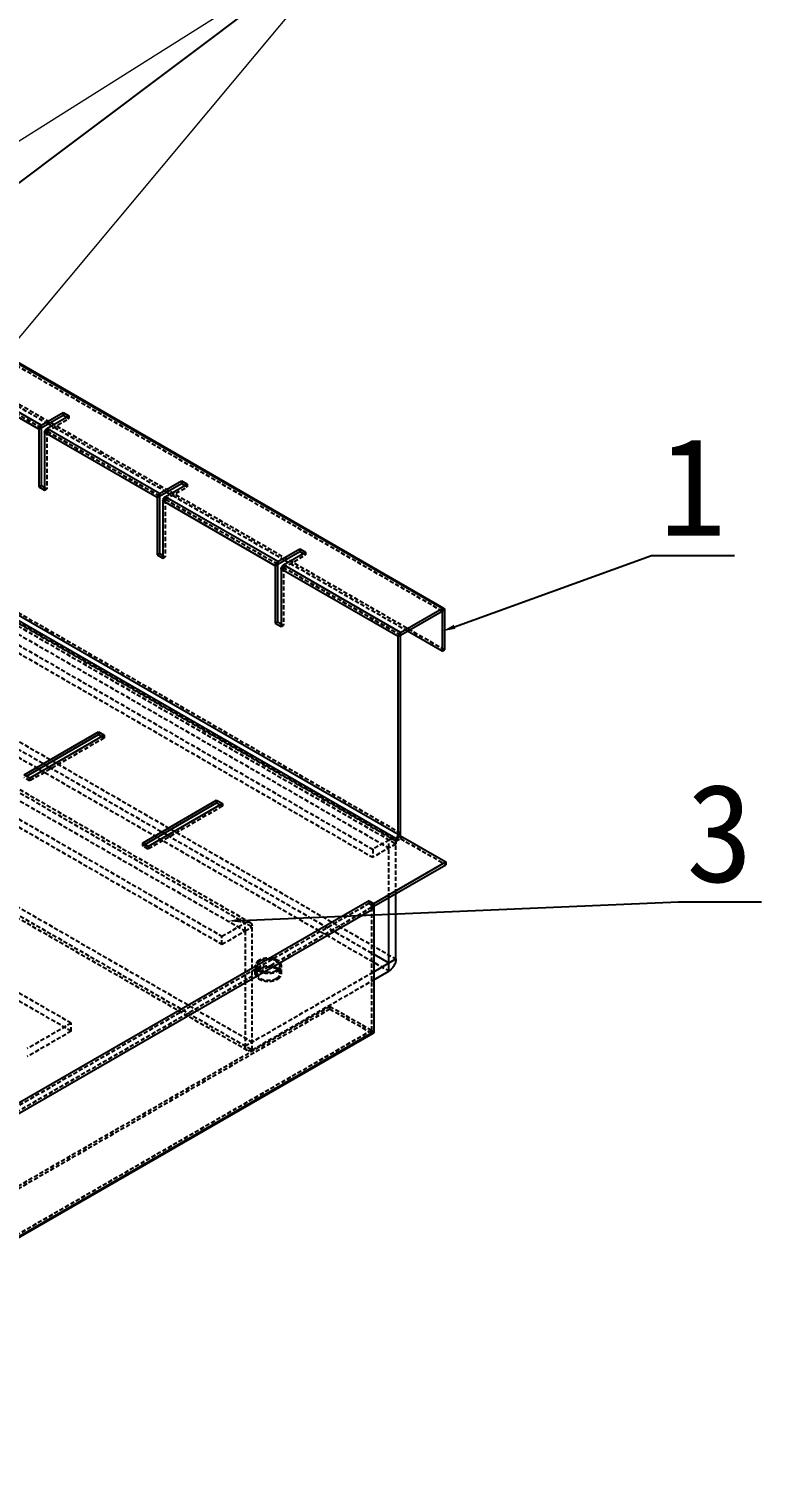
# Model space of a CAD drawing. Header units: millimetres. Extents: x 13106 to 40242, y 18888 to 28426.
# Drawn here: x 26624.8 to 26848.2, y 22992.7 to 23428.8 of the extents above; entities that cross this region are included whole.
import ezdxf
from ezdxf import colors
from ezdxf.entities.mleader import LeaderData, LeaderLine
from ezdxf.math import Vec2, Vec3

# ---------------------------------------------------------------- set-up
doc = ezdxf.new("R2010")
doc.units = ezdxf.units.MM
doc.linetypes.add('HIDDEN', pattern=[1.905, 1.27, -0.635])
doc.layers.add('02___PRT_ALL_AXES', color=7, linetype='Continuous')
doc.layers.add('DEFAULT_2', color=8, linetype='HIDDEN')
doc.layers.add('dim', color=2, linetype='Continuous', lineweight=9)

msp = doc.modelspace()

# ---------------------------------------------------------------- linework, layer by layer
at = {"color": 3, "linetype": 'Continuous'}
for p, q in [((26750.898, 23251.817), (26461.69, 23418.787)), ((26751.406, 23251.867), (26462.198, 23418.837)), ((26737.474, 23182.829), (26435.185, 23357.352)), ((26736.767, 23181.604), (26447.559, 23348.574)), ((26627.872, 23306.514), (26593.577, 23326.314)), ((26628.591, 23307.759), (26594.296, 23327.558)), ((26628.591, 23307.759), (26635.297, 23311.63)), ((26635.297, 23311.63), (26637.065, 23310.61)), ((26630.358, 23306.738), (26637.065, 23310.61)), ((26627.872, 23306.514), (26627.872, 23288.972)), ((26629.64, 23305.494), (26629.64, 23287.952)), ((26663.935, 23285.694), (26629.64, 23305.494)), ((26664.653, 23286.938), (26630.358, 23306.738)), ((26664.653, 23286.938), (26671.359, 23290.81)), ((26666.421, 23285.918), (26673.127, 23289.789)), ((26671.359, 23290.81), (26673.127, 23289.789)), ((26627.872, 23288.972), (26629.64, 23287.952)), ((26663.935, 23285.694), (26663.935, 23268.152)), ((26700.716, 23266.118), (26666.421, 23285.918)), ((26699.997, 23264.874), (26665.703, 23284.673)), ((26665.703, 23284.673), (26665.703, 23267.132)), ((26663.935, 23268.152), (26665.703, 23267.132)), ((26700.716, 23266.118), (26707.422, 23269.99)), ((26702.484, 23265.097), (26709.19, 23268.969)), ((26707.422, 23269.99), (26709.19, 23268.969)), ((26699.997, 23264.874), (26699.997, 23247.332)), ((26737.474, 23243.237), (26701.765, 23263.853)), ((26701.765, 23263.853), (26701.765, 23246.311)), ((26738.193, 23244.481), (26702.484, 23265.097)), ((26738.193, 23244.481), (26750.898, 23251.817)), ((26751.616, 23251.402), (26751.616, 23239.167)), ((26699.997, 23247.332), (26701.765, 23246.311)), ((26737.474, 23182.829), (26737.474, 23243.237)), ((26623.418, 23201.077), (26646.045, 23214.141)), ((26647.813, 23213.12), (26625.186, 23200.056)), ((26646.045, 23214.141), (26647.813, 23213.12)), ((26625.186, 23200.056), (26623.418, 23201.077)), ((26659.48, 23180.257), (26682.108, 23193.32)), ((26683.876, 23192.3), (26661.248, 23179.236)), ((26682.108, 23193.32), (26683.876, 23192.3)), ((26736.767, 23181.604), (26738.181, 23182.421)), ((26738.181, 23182.421), (26751.97, 23174.46)), ((26661.248, 23179.236), (26659.48, 23180.257)), ((26730.05, 23161.804), (26751.97, 23174.46)), ((26736.767, 23144.861), (26736.767, 23164.866)), ((26728.636, 23162.621), (26504.484, 23033.207)), ((26730.05, 23160.171), (26505.898, 23030.758)), ((26728.636, 23162.621), (26730.05, 23161.804)), ((26730.05, 23160.171), (26730.05, 23122.633)), ((26730.05, 23138.534), (26734.646, 23141.187)), ((26729.838, 23122.163), (26505.686, 22992.75)), ((26730.05, 23122.633), (26505.898, 22993.219))]:
    msp.add_line(p, q, dxfattribs=at)
at = {"color": 7, "linetype": 'Continuous'}
for p, q in [((26635.297, 23311.63), (26635.297, 23310.814)), ((26627.872, 23306.514), (26628.579, 23306.923)), ((26628.579, 23306.923), (26628.579, 23289.381)), ((26628.591, 23306.942), (26635.297, 23310.814)), ((26628.591, 23307.759), (26628.591, 23306.942)), ((26631.761, 23307.548), (26630.7, 23308.16)), ((26635.297, 23310.814), (26636.358, 23310.201)), ((26664.653, 23286.122), (26671.359, 23289.994)), ((26671.359, 23290.81), (26671.359, 23289.994)), ((26671.359, 23289.994), (26672.42, 23289.381)), ((26627.872, 23288.972), (26628.579, 23289.381)), ((26628.579, 23289.381), (26629.64, 23288.768)), ((26663.935, 23285.694), (26664.642, 23286.102)), ((26664.642, 23286.102), (26664.642, 23268.56)), ((26664.653, 23286.938), (26664.653, 23286.122)), ((26667.824, 23286.727), (26666.763, 23287.34)), ((26663.935, 23268.152), (26664.642, 23268.56)), ((26664.642, 23268.56), (26665.703, 23267.948)), ((26700.716, 23265.301), (26707.422, 23269.173)), ((26707.422, 23269.99), (26707.422, 23269.173)), ((26707.422, 23269.173), (26708.483, 23268.561)), ((26699.997, 23264.874), (26700.705, 23265.282)), ((26700.705, 23265.282), (26700.705, 23247.74)), ((26700.716, 23266.118), (26700.716, 23265.301)), ((26703.886, 23265.907), (26702.826, 23266.52)), ((26738.193, 23243.665), (26750.898, 23251)), ((26750.898, 23251), (26750.898, 23251.817)), ((26750.909, 23250.994), (26750.898, 23251)), ((26750.909, 23250.994), (26751.616, 23251.402)), ((26750.909, 23250.994), (26750.909, 23238.759)), ((26699.997, 23247.332), (26700.705, 23247.74)), ((26700.705, 23247.74), (26701.765, 23247.128)), ((26738.181, 23243.645), (26737.474, 23243.237)), ((26738.181, 23183.237), (26738.181, 23243.645)), ((26738.193, 23243.665), (26738.193, 23244.481)), ((26750.909, 23238.759), (26740.302, 23244.883)), ((26750.909, 23238.759), (26751.616, 23239.167)), ((26624.125, 23200.669), (26646.045, 23213.324)), ((26646.045, 23214.141), (26646.045, 23213.324)), ((26646.045, 23213.324), (26647.106, 23212.712)), ((26629.993, 23204.057), (26631.054, 23203.444)), ((26660.188, 23179.848), (26682.108, 23192.504)), ((26682.108, 23193.32), (26682.108, 23192.504)), ((26682.108, 23192.504), (26683.168, 23191.892)), ((26666.056, 23183.236), (26667.116, 23182.624)), ((26738.179, 23183.147), (26737.473, 23182.784)), ((26738.181, 23183.237), (26737.474, 23182.829)), ((26730.05, 23160.988), (26751.97, 23173.643)), ((26751.97, 23174.46), (26751.97, 23173.643)), ((26734.646, 23141.187), (26734.646, 23163.641)), ((26729.855, 23161.1), (26730.05, 23160.988)), ((26730.05, 23161.804), (26730.05, 23160.988)), ((26730.05, 23146.29), (26734.646, 23143.637)), ((26730.05, 23140.983), (26736.767, 23144.861))]:
    msp.add_line(p, q, dxfattribs=at)
at = {"color": 3, "linetype": 'Continuous'}
for centre, radius, start, end in [((26736.493, 23182.829), 0.981, 357.35912, 359.98252), ((26726.877, 23159.939), 3.2, 19.93458, 21.28195), ((26726.953, 23159.967), 3.119, 18.31856, 19.93526), ((26728.087, 23160.171), 1.963, 0.01748, 2.6409)]:
    msp.add_arc(centre, radius, start, end, dxfattribs=at)
at = {"color": 7, "linetype": 'Continuous'}
for centre, radius, start, end in [((26735.009, 23183.469), 3.2, 338.71825, 340.0656), ((26735.085, 23183.441), 3.119, 340.06493, 341.68161), ((26736.219, 23183.238), 1.963, 357.35912, 359.98252)]:
    msp.add_arc(centre, radius, start, end, dxfattribs=at)
at = {"color": 3, "linetype": 'Continuous'}
for points, knots in [([(26627.872, 23306.514), (26627.872, 23306.76), (26628.041, 23307.247), (26628.377, 23307.635), (26628.591, 23307.759)], [0, 0, 0, 0, 0.5000017, 1, 1, 1, 1]), ([(26629.64, 23305.494), (26629.64, 23305.74), (26629.808, 23306.226), (26630.145, 23306.615), (26630.358, 23306.738)], [0, 0, 0, 0, 0.5000017, 1, 1, 1, 1]), ([(26663.935, 23285.694), (26663.935, 23285.94), (26664.103, 23286.426), (26664.44, 23286.815), (26664.653, 23286.938)], [0, 0, 0, 0, 0.5000017, 1, 1, 1, 1]), ([(26665.703, 23284.673), (26665.703, 23284.92), (26665.871, 23285.406), (26666.208, 23285.795), (26666.421, 23285.918)], [0, 0, 0, 0, 0.5000017, 1, 1, 1, 1]), ([(26699.997, 23264.874), (26699.997, 23265.12), (26700.166, 23265.606), (26700.503, 23265.995), (26700.716, 23266.118)], [0, 0, 0, 0, 0.5000017, 1, 1, 1, 1]), ([(26701.765, 23263.853), (26701.765, 23264.099), (26701.933, 23264.585), (26702.27, 23264.974), (26702.484, 23265.097)], [0, 0, 0, 0, 0.5000017, 1, 1, 1, 1]), ([(26750.898, 23251.817), (26750.982, 23251.865), (26751.15, 23251.935), (26751.337, 23251.906), (26751.406, 23251.867)], [0, 0, 0, 0, 0.550749, 1, 1, 1, 1]), ([(26751.406, 23251.867), (26751.474, 23251.827), (26751.593, 23251.679), (26751.616, 23251.499), (26751.616, 23251.402)], [0, 0, 0, 0, 0.4492489, 1, 1, 1, 1]), ([(26737.474, 23243.237), (26737.474, 23243.483), (26737.643, 23243.969), (26737.979, 23244.358), (26738.193, 23244.481)], [0, 0, 0, 0, 0.5000017, 1, 1, 1, 1]), ([(26736.767, 23181.604), (26736.969, 23181.721), (26737.294, 23182.088), (26737.462, 23182.547), (26737.473, 23182.784)], [0, 0, 0, 0, 0.4965756, 1, 1, 1, 1]), ([(26728.636, 23162.621), (26728.908, 23162.464), (26729.4, 23162), (26729.734, 23161.422), (26729.859, 23161.101)], [0, 0, 0, 0, 0.4771779, 1, 1, 1, 1]), ([(26729.914, 23160.947), (26729.934, 23160.889), (26730, 23160.665), (26730.04, 23160.433), (26730.048, 23160.261)], [0, 0, 0, 0, 0.2625157, 1, 1, 1, 1]), ([(26736.767, 23144.861), (26736.767, 23144.514), (26736.637, 23143.78), (26736.182, 23142.75), (26735.517, 23141.841), (26734.947, 23141.361), (26734.646, 23141.187)], [0, 0, 0, 0, 0.2372386, 0.5000016, 0.7627638, 1, 1, 1, 1]), ([(26730.05, 23122.633), (26730.05, 23122.535), (26730.026, 23122.353), (26729.907, 23122.203), (26729.838, 23122.163)], [0, 0, 0, 0, 0.5507849, 1, 1, 1, 1])]:
    msp.add_open_spline(points, degree=3, knots=knots, dxfattribs=at)
at = {"color": 7, "linetype": 'Continuous'}
for points in [[(26628.579, 23306.923), (26628.579, 23306.929), (26628.583, 23306.94), (26628.589, 23306.938)], [(26664.642, 23286.102), (26664.642, 23286.108), (26664.646, 23286.12), (26664.652, 23286.118)], [(26700.705, 23265.282), (26700.705, 23265.288), (26700.708, 23265.299), (26700.714, 23265.298)], [(26738.181, 23243.645), (26738.181, 23243.651), (26738.185, 23243.662), (26738.19, 23243.66)]]:
    msp.add_open_spline(points, degree=3, dxfattribs=at)
for points, knots in [([(26750.898, 23251), (26750.899, 23251.001), (26750.902, 23251.002), (26750.905, 23251.002), (26750.906, 23251.002)], [0, 0, 0, 0, 0.5477135, 1, 1, 1, 1]), ([(26750.906, 23251.002), (26750.907, 23251.001), (26750.908, 23250.998), (26750.907, 23250.996), (26750.906, 23250.995)], [0, 0, 0, 0, 0.3435877, 1, 1, 1, 1]), ([(26738.046, 23182.461), (26738.065, 23182.519), (26738.132, 23182.743), (26738.171, 23182.975), (26738.179, 23183.147)], [0, 0, 0, 0, 0.2625158, 1, 1, 1, 1])]:
    msp.add_open_spline(points, degree=3, knots=knots, dxfattribs=at)
at = {"layer": '02___PRT_ALL_AXES', "color": 8, "linetype": 'HIDDEN'}
for p, q in [((26694.376, 23140.371), (26694.376, 23142.82)), ((26701.376, 23140.371), (26701.376, 23142.82))]:
    msp.add_line(p, q, dxfattribs=at)
for points, knots in [([(26695.401, 23144.249), (26695.248, 23144.16), (26694.969, 23143.968), (26694.636, 23143.618), (26694.426, 23143.231), (26694.376, 23142.954), (26694.376, 23142.82)], [0, 0, 0, 0, 0.2898034, 0.5490453, 0.7822298, 1, 1, 1, 1]), ([(26694.376, 23142.82), (26694.376, 23142.618), (26694.498, 23142.182), (26694.974, 23141.64), (26695.677, 23141.212), (26696.554, 23140.919), (26697.538, 23140.78), (26698.549, 23140.808), (26699.505, 23141), (26700.092, 23141.242), (26700.351, 23141.391)], [0, 0, 0, 0, 0.0869325, 0.1864008, 0.3037901, 0.4376061, 0.5821105, 0.7294286, 0.8711741, 1, 1, 1, 1]), ([(26695.401, 23141.799), (26695.248, 23141.711), (26694.969, 23141.519), (26694.636, 23141.169), (26694.426, 23140.782), (26694.376, 23140.504), (26694.376, 23140.371)], [0, 0, 0, 0, 0.2898034, 0.5490453, 0.7822298, 1, 1, 1, 1]), ([(26701.376, 23142.82), (26701.376, 23143.022), (26701.255, 23143.459), (26700.778, 23144), (26700.076, 23144.428), (26699.198, 23144.722), (26698.215, 23144.86), (26697.203, 23144.832), (26696.247, 23144.641), (26695.661, 23144.399), (26695.401, 23144.249)], [0, 0, 0, 0, 0.0869325, 0.1864008, 0.3037901, 0.4376061, 0.5821105, 0.7294286, 0.8711741, 1, 1, 1, 1]), ([(26701.376, 23140.37), (26701.376, 23140.572), (26701.255, 23141.009), (26700.778, 23141.551), (26700.076, 23141.979), (26699.198, 23142.272), (26698.215, 23142.41), (26697.203, 23142.382), (26696.247, 23142.191), (26695.661, 23141.949), (26695.401, 23141.799)], [0, 0, 0, 0, 0.0869325, 0.1864008, 0.3037901, 0.4376061, 0.5821105, 0.7294286, 0.8711741, 1, 1, 1, 1]), ([(26700.351, 23141.391), (26700.505, 23141.48), (26700.783, 23141.672), (26701.116, 23142.022), (26701.327, 23142.409), (26701.376, 23142.687), (26701.376, 23142.82)], [0, 0, 0, 0, 0.2898034, 0.5490453, 0.7822298, 1, 1, 1, 1]), ([(26694.376, 23140.371), (26694.376, 23140.169), (26694.498, 23139.732), (26694.974, 23139.191), (26695.677, 23138.762), (26696.554, 23138.469), (26697.538, 23138.331), (26698.549, 23138.359), (26699.505, 23138.55), (26700.092, 23138.792), (26700.351, 23138.942)], [0, 0, 0, 0, 0.0869325, 0.1864008, 0.3037901, 0.4376061, 0.5821105, 0.7294286, 0.8711741, 1, 1, 1, 1]), ([(26700.351, 23138.942), (26700.505, 23139.03), (26700.783, 23139.222), (26701.116, 23139.572), (26701.327, 23139.959), (26701.376, 23140.237), (26701.376, 23140.37)], [0, 0, 0, 0, 0.2898034, 0.5490453, 0.7822298, 1, 1, 1, 1])]:
    msp.add_open_spline(points, degree=3, knots=knots, dxfattribs=at)
at = {"layer": 'DEFAULT_2', "color": 8, "linetype": 'HIDDEN'}
for p, q in [((26750.898, 23251), (26461.69, 23417.971)), ((26750.906, 23251.001), (26461.698, 23417.971)), ((26751.616, 23239.167), (26462.408, 23406.138)), ((26736.767, 23180.788), (26447.559, 23347.758)), ((26448.266, 23346.533), (26736.767, 23179.971)), ((26738.181, 23183.237), (26448.974, 23350.207)), ((26736.146, 23181.344), (26449.766, 23346.682)), ((26443.317, 23343.676), (26729.696, 23178.338)), ((26448.266, 23344.084), (26734.646, 23178.746)), ((26443.317, 23341.226), (26729.696, 23175.889)), ((26628.579, 23306.923), (26594.285, 23326.722)), ((26628.591, 23306.942), (26594.296, 23326.742)), ((26630.7, 23308.16), (26595.698, 23328.368)), ((26404.426, 23321.222), (26692.927, 23154.66)), ((26405.926, 23321.371), (26692.305, 23156.033)), ((26397.355, 23317.14), (26683.734, 23151.802)), ((26404.426, 23318.773), (26690.805, 23153.435)), ((26397.355, 23314.69), (26683.734, 23149.353)), ((26450.388, 23310.199), (26736.767, 23144.861)), ((26630.358, 23305.921), (26637.065, 23309.793)), ((26666.763, 23287.34), (26631.761, 23307.548)), ((26636.358, 23310.201), (26637.065, 23309.793)), ((26637.065, 23310.61), (26637.065, 23309.793)), ((26448.266, 23306.525), (26734.646, 23141.187)), ((26629.64, 23305.494), (26630.347, 23305.902)), ((26630.347, 23305.902), (26630.347, 23288.36)), ((26664.642, 23286.102), (26630.347, 23305.902)), ((26630.358, 23306.738), (26630.358, 23305.921)), ((26664.653, 23286.122), (26630.358, 23305.921)), ((26637.773, 23125.266), (26351.393, 23290.604)), ((26673.127, 23289.789), (26673.127, 23288.973)), ((26637.773, 23122.817), (26351.393, 23288.154)), ((26629.64, 23288.768), (26630.347, 23288.36)), ((26629.64, 23287.952), (26630.347, 23288.36)), ((26666.421, 23285.101), (26673.127, 23288.973)), ((26666.421, 23285.918), (26666.421, 23285.101)), ((26702.826, 23266.52), (26667.824, 23286.727)), ((26672.42, 23289.381), (26673.127, 23288.973)), ((26404.426, 23283.663), (26692.927, 23117.101)), ((26691.427, 23116.952), (26405.047, 23282.29)), ((26406.547, 23284.888), (26692.927, 23119.55)), ((26665.703, 23284.673), (26666.41, 23285.082)), ((26700.705, 23265.282), (26666.41, 23285.082)), ((26666.41, 23285.082), (26666.41, 23267.54)), ((26700.716, 23265.301), (26666.421, 23285.101)), ((26665.703, 23267.948), (26666.41, 23267.54)), ((26702.484, 23264.281), (26709.19, 23268.153)), ((26708.483, 23268.561), (26709.19, 23268.153)), ((26709.19, 23268.969), (26709.19, 23268.153)), ((26665.703, 23267.132), (26666.41, 23267.54)), ((26701.765, 23263.853), (26702.472, 23264.261)), ((26738.181, 23243.645), (26702.472, 23264.261)), ((26702.472, 23264.261), (26702.472, 23246.72)), ((26702.484, 23265.097), (26702.484, 23264.281)), ((26738.193, 23243.665), (26702.484, 23264.281)), ((26740.302, 23244.883), (26703.886, 23265.907)), ((26751.616, 23251.402), (26750.898, 23251.817)), ((26701.765, 23247.128), (26702.472, 23246.72)), ((26701.765, 23246.311), (26702.472, 23246.72)), ((26594.991, 23224.265), (26629.993, 23204.057)), ((26647.813, 23212.304), (26625.186, 23199.24)), ((26647.106, 23212.712), (26647.813, 23212.304)), ((26647.813, 23213.12), (26647.813, 23212.304)), ((26631.054, 23203.444), (26666.056, 23183.236)), ((26625.186, 23199.24), (26623.418, 23200.26)), ((26625.186, 23200.056), (26625.186, 23199.24)), ((26683.876, 23191.483), (26661.248, 23178.42)), ((26683.168, 23191.892), (26683.876, 23191.483)), ((26683.876, 23192.3), (26683.876, 23191.483)), ((26667.116, 23182.624), (26730.05, 23146.29)), ((26734.646, 23181.196), (26729.696, 23178.338)), ((26734.646, 23163.641), (26734.646, 23181.196)), ((26736.767, 23180.788), (26738.181, 23181.604)), ((26736.767, 23181.604), (26736.767, 23180.788)), ((26738.181, 23182.421), (26738.181, 23181.604)), ((26738.181, 23181.604), (26751.97, 23173.643)), ((26659.48, 23180.257), (26659.48, 23179.44)), ((26659.48, 23179.44), (26660.188, 23179.848)), ((26661.248, 23178.42), (26659.48, 23179.44)), ((26661.248, 23179.236), (26661.248, 23178.42)), ((26736.767, 23179.971), (26729.696, 23175.889)), ((26729.696, 23178.338), (26729.696, 23175.889)), ((26736.767, 23164.866), (26736.767, 23179.971)), ((26728.636, 23161.804), (26504.484, 23032.391)), ((26729.343, 23160.579), (26505.898, 23031.574)), ((26728.636, 23162.621), (26728.636, 23161.804)), ((26728.636, 23161.804), (26729.855, 23161.1)), ((26730.048, 23160.261), (26729.342, 23160.624)), ((26730.05, 23160.171), (26729.343, 23160.579)), ((26729.343, 23160.579), (26729.343, 23123.041)), ((26683.734, 23151.802), (26690.805, 23155.885)), ((26690.805, 23153.435), (26690.805, 23155.885)), ((26690.805, 23153.435), (26692.927, 23154.66)), ((26692.927, 23117.101), (26692.927, 23154.66)), ((26683.734, 23149.353), (26690.805, 23153.435)), ((26683.734, 23149.353), (26683.734, 23151.802)), ((26690.805, 23153.435), (26690.805, 23118.326)), ((26693.876, 23140.371), (26693.876, 23142.82)), ((26701.876, 23140.371), (26701.876, 23142.82)), ((26690.805, 23118.326), (26730.05, 23140.983)), ((26692.927, 23117.101), (26730.05, 23138.534)), ((26716.615, 23129.552), (26492.463, 23000.139)), ((26716.615, 23130.369), (26505.191, 23008.304)), ((26729.325, 23123.031), (26716.615, 23130.369)), ((26716.615, 23129.552), (26716.615, 23130.369)), ((26729.325, 23122.214), (26716.615, 23129.552)), ((26637.773, 23125.266), (26624.338, 23117.51)), ((26637.773, 23122.817), (26637.773, 23125.266)), ((26729.338, 23123.029), (26505.186, 22993.616)), ((26729.343, 23123.041), (26505.191, 22993.627)), ((26637.773, 23122.817), (26624.338, 23115.06)), ((26729.325, 23122.214), (26729.325, 23123.031)), ((26730.05, 23122.633), (26729.343, 23123.041))]:
    msp.add_line(p, q, dxfattribs=at)
msp.add_arc((26728.361, 23160.579), 0.981, 0.01748, 2.6409, dxfattribs=at)
for points in [[(26630.347, 23305.902), (26630.347, 23305.908), (26630.351, 23305.919), (26630.357, 23305.918)], [(26666.41, 23285.082), (26666.41, 23285.088), (26666.413, 23285.099), (26666.419, 23285.097)], [(26702.472, 23264.261), (26702.472, 23264.268), (26702.476, 23264.279), (26702.482, 23264.277)]]:
    msp.add_open_spline(points, degree=3, dxfattribs=at)
for points, knots in [([(26734.646, 23181.196), (26734.777, 23181.272), (26735.039, 23181.396), (26735.442, 23181.494), (26735.82, 23181.484), (26736.047, 23181.401), (26736.146, 23181.344)], [0, 0, 0, 0, 0.2896998, 0.5490836, 0.7822135, 1, 1, 1, 1]), ([(26736.146, 23181.344), (26736.256, 23181.281), (26736.46, 23181.102), (26736.589, 23180.866), (26736.638, 23180.738)], [0, 0, 0, 0, 0.4796281, 1, 1, 1, 1]), ([(26736.638, 23180.738), (26736.66, 23180.681), (26736.74, 23180.433), (26736.767, 23180.171), (26736.767, 23179.971)], [0, 0, 0, 0, 0.2322205, 1, 1, 1, 1]), ([(26736.767, 23180.788), (26737.039, 23180.945), (26737.532, 23181.408), (26737.866, 23181.987), (26737.991, 23182.307)], [0, 0, 0, 0, 0.4771774, 1, 1, 1, 1]), ([(26728.636, 23161.804), (26728.838, 23161.687), (26729.163, 23161.32), (26729.331, 23160.861), (26729.342, 23160.624)], [0, 0, 0, 0, 0.4965761, 1, 1, 1, 1]), ([(26690.805, 23155.885), (26690.936, 23155.96), (26691.198, 23156.084), (26691.6, 23156.181), (26691.979, 23156.174), (26692.207, 23156.091), (26692.306, 23156.034)], [0, 0, 0, 0, 0.2881159, 0.5482209, 0.782232, 1, 1, 1, 1]), ([(26692.306, 23156.034), (26692.405, 23155.976), (26692.59, 23155.821), (26692.786, 23155.496), (26692.903, 23155.1), (26692.927, 23154.811), (26692.927, 23154.66)], [0, 0, 0, 0, 0.2177665, 0.4517769, 0.7118826, 1, 1, 1, 1]), ([(26695.048, 23144.453), (26694.965, 23144.395), (26694.841, 23144.308), (26694.697, 23144.206), (26694.624, 23144.156), (26694.584, 23144.126), (26694.55, 23144.106), (26694.53, 23144.08), (26694.498, 23144.047), (26694.445, 23143.989), (26694.368, 23143.906), (26694.291, 23143.823), (26694.237, 23143.766), (26694.207, 23143.732), (26694.181, 23143.708), (26694.17, 23143.68), (26694.15, 23143.645), (26694.117, 23143.582), (26694.069, 23143.492), (26694.022, 23143.402), (26693.988, 23143.339), (26693.97, 23143.303), (26693.953, 23143.277), (26693.951, 23143.248), (26693.943, 23143.21), (26693.933, 23143.143), (26693.916, 23143.048), (26693.9, 23142.953), (26693.887, 23142.887), (26693.882, 23142.849), (26693.874, 23142.82), (26693.882, 23142.792), (26693.887, 23142.755), (26693.899, 23142.689), (26693.914, 23142.596), (26693.931, 23142.502), (26693.941, 23142.437), (26693.948, 23142.4), (26693.95, 23142.371), (26693.967, 23142.345), (26693.985, 23142.309), (26694.019, 23142.246), (26694.065, 23142.156), (26694.113, 23142.066), (26694.145, 23142.003), (26694.165, 23141.967), (26694.176, 23141.939), (26694.202, 23141.915), (26694.231, 23141.882), (26694.285, 23141.824), (26694.361, 23141.741), (26694.438, 23141.658), (26694.491, 23141.6), (26694.522, 23141.567), (26694.542, 23141.541), (26694.577, 23141.52), (26694.618, 23141.49), (26694.671, 23141.453), (26694.733, 23141.409), (26694.817, 23141.35), (26694.901, 23141.29), (26694.986, 23141.232), (26695.044, 23141.185), (26695.124, 23141.152), (26695.223, 23141.103), (26695.35, 23141.044), (26695.475, 23140.984), (26695.577, 23140.937), (26695.648, 23140.898), (26695.738, 23140.875), (26695.851, 23140.838), (26695.995, 23140.795), (26696.138, 23140.75), (26696.254, 23140.715), (26696.337, 23140.685), (26696.433, 23140.672), (26696.557, 23140.649), (26696.713, 23140.622), (26696.868, 23140.594), (26696.993, 23140.574), (26697.084, 23140.553), (26697.185, 23140.551), (26697.316, 23140.542), (26697.481, 23140.534), (26697.646, 23140.523), (26697.777, 23140.517), (26697.877, 23140.507), (26697.973, 23140.517), (26698.103, 23140.523), (26698.265, 23140.533), (26698.427, 23140.541), (26698.556, 23140.55), (26698.654, 23140.552), (26698.746, 23140.572), (26698.871, 23140.592), (26699.027, 23140.62), (26699.183, 23140.647), (26699.307, 23140.669), (26699.403, 23140.682), (26699.486, 23140.712), (26699.602, 23140.746), (26699.745, 23140.791), (26699.889, 23140.834), (26700.003, 23140.871), (26700.093, 23140.894), (26700.166, 23140.934), (26700.27, 23140.981), (26700.448, 23141.066), (26700.602, 23141.139), (26700.705, 23141.187)], [0, 0, 0, 0, 0.03125, 0.046875, 0.0546875, 0.0585938, 0.0625, 0.0664062, 0.0703125, 0.078125, 0.09375, 0.109375, 0.1171875, 0.1210938, 0.125, 0.1289062, 0.1328125, 0.140625, 0.15625, 0.171875, 0.1796875, 0.1835938, 0.1875, 0.1914062, 0.1953125, 0.203125, 0.21875, 0.234375, 0.2421875, 0.2460938, 0.25, 0.2539062, 0.2578125, 0.265625, 0.28125, 0.296875, 0.3046875, 0.3085938, 0.3125, 0.3164062, 0.3203125, 0.328125, 0.34375, 0.359375, 0.3671875, 0.3710938, 0.375, 0.3789062, 0.3828125, 0.390625, 0.40625, 0.421875, 0.4296875, 0.4335938, 0.4375, 0.4414062, 0.4453125, 0.453125, 0.4609375, 0.46875, 0.484375, 0.4921875, 0.5, 0.5078125, 0.515625, 0.53125, 0.546875, 0.5546875, 0.5625, 0.5703125, 0.578125, 0.59375, 0.609375, 0.6171875, 0.625, 0.6328125, 0.640625, 0.65625, 0.671875, 0.6796875, 0.6875, 0.6953125, 0.703125, 0.71875, 0.734375, 0.7421875, 0.75, 0.7578125, 0.765625, 0.78125, 0.796875, 0.8046875, 0.8125, 0.8203125, 0.828125, 0.84375, 0.859375, 0.8671875, 0.875, 0.8828125, 0.890625, 0.90625, 0.921875, 0.9296875, 0.9375, 0.9453125, 0.953125, 0.96875, 1, 1, 1, 1]), ([(26695.048, 23142.004), (26694.965, 23141.945), (26694.841, 23141.858), (26694.697, 23141.757), (26694.624, 23141.706), (26694.584, 23141.677), (26694.55, 23141.656), (26694.53, 23141.63), (26694.498, 23141.597), (26694.445, 23141.539), (26694.368, 23141.457), (26694.291, 23141.374), (26694.237, 23141.316), (26694.207, 23141.283), (26694.181, 23141.259), (26694.17, 23141.231), (26694.15, 23141.195), (26694.117, 23141.132), (26694.069, 23141.043), (26694.022, 23140.953), (26693.988, 23140.89), (26693.97, 23140.854), (26693.953, 23140.827), (26693.951, 23140.798), (26693.943, 23140.761), (26693.933, 23140.694), (26693.916, 23140.599), (26693.9, 23140.504), (26693.887, 23140.437), (26693.882, 23140.399), (26693.874, 23140.37), (26693.882, 23140.343), (26693.887, 23140.305), (26693.899, 23140.24), (26693.914, 23140.146), (26693.931, 23140.053), (26693.941, 23139.987), (26693.948, 23139.95), (26693.95, 23139.922), (26693.967, 23139.895), (26693.985, 23139.859), (26694.019, 23139.796), (26694.065, 23139.706), (26694.113, 23139.616), (26694.145, 23139.553), (26694.165, 23139.518), (26694.176, 23139.49), (26694.202, 23139.466), (26694.231, 23139.432), (26694.285, 23139.375), (26694.361, 23139.292), (26694.438, 23139.209), (26694.491, 23139.151), (26694.522, 23139.118), (26694.542, 23139.092), (26694.577, 23139.071), (26694.618, 23139.041), (26694.671, 23139.004), (26694.733, 23138.959), (26694.817, 23138.9), (26694.901, 23138.841), (26694.986, 23138.783), (26695.044, 23138.735), (26695.124, 23138.702), (26695.223, 23138.654), (26695.35, 23138.595), (26695.475, 23138.535), (26695.577, 23138.488), (26695.648, 23138.449), (26695.738, 23138.426), (26695.851, 23138.389), (26695.995, 23138.345), (26696.138, 23138.3), (26696.254, 23138.266), (26696.337, 23138.236), (26696.433, 23138.223), (26696.557, 23138.2), (26696.713, 23138.173), (26696.868, 23138.145), (26696.993, 23138.124), (26697.084, 23138.104), (26697.185, 23138.102), (26697.316, 23138.093), (26697.481, 23138.084), (26697.646, 23138.074), (26697.777, 23138.068), (26697.877, 23138.058), (26697.973, 23138.068), (26698.103, 23138.074), (26698.265, 23138.084), (26698.427, 23138.092), (26698.556, 23138.101), (26698.654, 23138.102), (26698.746, 23138.122), (26698.871, 23138.143), (26699.027, 23138.171), (26699.183, 23138.197), (26699.307, 23138.22), (26699.403, 23138.233), (26699.486, 23138.263), (26699.602, 23138.297), (26699.745, 23138.342), (26699.889, 23138.385), (26700.003, 23138.421), (26700.093, 23138.444), (26700.166, 23138.484), (26700.27, 23138.531), (26700.448, 23138.617), (26700.602, 23138.689), (26700.705, 23138.738)], [0, 0, 0, 0, 0.03125, 0.046875, 0.0546875, 0.0585938, 0.0625, 0.0664062, 0.0703125, 0.078125, 0.09375, 0.109375, 0.1171875, 0.1210938, 0.125, 0.1289062, 0.1328125, 0.140625, 0.15625, 0.171875, 0.1796875, 0.1835938, 0.1875, 0.1914062, 0.1953125, 0.203125, 0.21875, 0.234375, 0.2421875, 0.2460938, 0.25, 0.2539062, 0.2578125, 0.265625, 0.28125, 0.296875, 0.3046875, 0.3085938, 0.3125, 0.3164062, 0.3203125, 0.328125, 0.34375, 0.359375, 0.3671875, 0.3710938, 0.375, 0.3789062, 0.3828125, 0.390625, 0.40625, 0.421875, 0.4296875, 0.4335938, 0.4375, 0.4414062, 0.4453125, 0.453125, 0.4609375, 0.46875, 0.484375, 0.4921875, 0.5, 0.5078125, 0.515625, 0.53125, 0.546875, 0.5546875, 0.5625, 0.5703125, 0.578125, 0.59375, 0.609375, 0.6171875, 0.625, 0.6328125, 0.640625, 0.65625, 0.671875, 0.6796875, 0.6875, 0.6953125, 0.703125, 0.71875, 0.734375, 0.7421875, 0.75, 0.7578125, 0.765625, 0.78125, 0.796875, 0.8046875, 0.8125, 0.8203125, 0.828125, 0.84375, 0.859375, 0.8671875, 0.875, 0.8828125, 0.890625, 0.90625, 0.921875, 0.9296875, 0.9375, 0.9453125, 0.953125, 0.96875, 1, 1, 1, 1]), ([(26700.705, 23141.187), (26700.787, 23141.245), (26700.911, 23141.332), (26701.056, 23141.434), (26701.128, 23141.484), (26701.169, 23141.514), (26701.203, 23141.535), (26701.223, 23141.56), (26701.254, 23141.593), (26701.308, 23141.651), (26701.385, 23141.734), (26701.461, 23141.817), (26701.516, 23141.875), (26701.545, 23141.908), (26701.572, 23141.932), (26701.583, 23141.96), (26701.603, 23141.995), (26701.635, 23142.058), (26701.683, 23142.148), (26701.731, 23142.238), (26701.765, 23142.301), (26701.782, 23142.337), (26701.8, 23142.363), (26701.802, 23142.392), (26701.809, 23142.43), (26701.82, 23142.497), (26701.837, 23142.592), (26701.853, 23142.687), (26701.865, 23142.754), (26701.871, 23142.792), (26701.879, 23142.82), (26701.871, 23142.848), (26701.866, 23142.886), (26701.854, 23142.951), (26701.838, 23143.044), (26701.822, 23143.138), (26701.812, 23143.203), (26701.804, 23143.241), (26701.803, 23143.269), (26701.785, 23143.296), (26701.768, 23143.332), (26701.734, 23143.394), (26701.688, 23143.484), (26701.64, 23143.574), (26701.608, 23143.637), (26701.588, 23143.673), (26701.577, 23143.701), (26701.551, 23143.725), (26701.521, 23143.758), (26701.467, 23143.816), (26701.391, 23143.899), (26701.315, 23143.982), (26701.262, 23144.04), (26701.23, 23144.073), (26701.21, 23144.099), (26701.176, 23144.12), (26701.135, 23144.15), (26701.082, 23144.187), (26701.019, 23144.231), (26700.935, 23144.29), (26700.852, 23144.35), (26700.767, 23144.408), (26700.708, 23144.456), (26700.628, 23144.488), (26700.529, 23144.537), (26700.403, 23144.596), (26700.278, 23144.656), (26700.176, 23144.703), (26700.105, 23144.742), (26700.015, 23144.765), (26699.901, 23144.802), (26699.757, 23144.845), (26699.614, 23144.89), (26699.499, 23144.925), (26699.416, 23144.955), (26699.32, 23144.968), (26699.196, 23144.991), (26699.04, 23145.018), (26698.885, 23145.046), (26698.76, 23145.067), (26698.669, 23145.087), (26698.568, 23145.089), (26698.437, 23145.098), (26698.272, 23145.106), (26698.107, 23145.117), (26697.975, 23145.123), (26697.876, 23145.133), (26697.779, 23145.123), (26697.65, 23145.117), (26697.488, 23145.107), (26697.326, 23145.099), (26697.197, 23145.09), (26697.098, 23145.089), (26697.006, 23145.068), (26696.881, 23145.048), (26696.726, 23145.02), (26696.57, 23144.994), (26696.446, 23144.971), (26696.35, 23144.958), (26696.266, 23144.928), (26696.151, 23144.894), (26696.008, 23144.849), (26695.863, 23144.806), (26695.75, 23144.769), (26695.66, 23144.746), (26695.587, 23144.707), (26695.483, 23144.659), (26695.304, 23144.574), (26695.15, 23144.501), (26695.048, 23144.453)], [0, 0, 0, 0, 0.03125, 0.046875, 0.0546875, 0.0585938, 0.0625, 0.0664062, 0.0703125, 0.078125, 0.09375, 0.109375, 0.1171875, 0.1210938, 0.125, 0.1289062, 0.1328125, 0.140625, 0.15625, 0.171875, 0.1796875, 0.1835938, 0.1875, 0.1914062, 0.1953125, 0.203125, 0.21875, 0.234375, 0.2421875, 0.2460938, 0.25, 0.2539062, 0.2578125, 0.265625, 0.28125, 0.296875, 0.3046875, 0.3085938, 0.3125, 0.3164062, 0.3203125, 0.328125, 0.34375, 0.359375, 0.3671875, 0.3710938, 0.375, 0.3789062, 0.3828125, 0.390625, 0.40625, 0.421875, 0.4296875, 0.4335938, 0.4375, 0.4414062, 0.4453125, 0.453125, 0.4609375, 0.46875, 0.484375, 0.4921875, 0.5, 0.5078125, 0.515625, 0.53125, 0.546875, 0.5546875, 0.5625, 0.5703125, 0.578125, 0.59375, 0.609375, 0.6171875, 0.625, 0.6328125, 0.640625, 0.65625, 0.671875, 0.6796875, 0.6875, 0.6953125, 0.703125, 0.71875, 0.734375, 0.7421875, 0.75, 0.7578125, 0.765625, 0.78125, 0.796875, 0.8046875, 0.8125, 0.8203125, 0.828125, 0.84375, 0.859375, 0.8671875, 0.875, 0.8828125, 0.890625, 0.90625, 0.921875, 0.9296875, 0.9375, 0.9453125, 0.953125, 0.96875, 1, 1, 1, 1]), ([(26700.705, 23138.738), (26700.787, 23138.796), (26700.911, 23138.883), (26701.056, 23138.984), (26701.128, 23139.035), (26701.169, 23139.064), (26701.203, 23139.085), (26701.223, 23139.111), (26701.254, 23139.144), (26701.308, 23139.202), (26701.385, 23139.284), (26701.461, 23139.367), (26701.516, 23139.425), (26701.545, 23139.458), (26701.572, 23139.482), (26701.583, 23139.51), (26701.603, 23139.546), (26701.635, 23139.609), (26701.683, 23139.699), (26701.731, 23139.788), (26701.765, 23139.851), (26701.782, 23139.887), (26701.8, 23139.914), (26701.802, 23139.943), (26701.809, 23139.981), (26701.82, 23140.047), (26701.837, 23140.142), (26701.853, 23140.237), (26701.865, 23140.304), (26701.871, 23140.342), (26701.879, 23140.371), (26701.871, 23140.399), (26701.866, 23140.436), (26701.854, 23140.501), (26701.838, 23140.595), (26701.822, 23140.688), (26701.812, 23140.754), (26701.804, 23140.791), (26701.803, 23140.819), (26701.785, 23140.846), (26701.768, 23140.882), (26701.734, 23140.945), (26701.688, 23141.035), (26701.64, 23141.125), (26701.608, 23141.188), (26701.588, 23141.223), (26701.577, 23141.251), (26701.551, 23141.275), (26701.521, 23141.309), (26701.467, 23141.367), (26701.391, 23141.45), (26701.315, 23141.532), (26701.262, 23141.591), (26701.23, 23141.623), (26701.21, 23141.649), (26701.176, 23141.671), (26701.135, 23141.7), (26701.082, 23141.737), (26701.019, 23141.782), (26700.935, 23141.841), (26700.852, 23141.9), (26700.767, 23141.959), (26700.708, 23142.006), (26700.628, 23142.039), (26700.529, 23142.087), (26700.403, 23142.146), (26700.278, 23142.207), (26700.176, 23142.253), (26700.105, 23142.292), (26700.015, 23142.316), (26699.901, 23142.352), (26699.757, 23142.396), (26699.614, 23142.441), (26699.499, 23142.475), (26699.416, 23142.506), (26699.32, 23142.518), (26699.196, 23142.542), (26699.04, 23142.568), (26698.885, 23142.596), (26698.76, 23142.617), (26698.669, 23142.637), (26698.568, 23142.639), (26698.437, 23142.648), (26698.272, 23142.657), (26698.107, 23142.667), (26697.975, 23142.673), (26697.876, 23142.683), (26697.779, 23142.674), (26697.65, 23142.668), (26697.488, 23142.658), (26697.326, 23142.649), (26697.197, 23142.641), (26697.098, 23142.639), (26697.006, 23142.619), (26696.881, 23142.598), (26696.726, 23142.571), (26696.57, 23142.544), (26696.446, 23142.521), (26696.35, 23142.509), (26696.266, 23142.478), (26696.151, 23142.444), (26696.008, 23142.4), (26695.863, 23142.356), (26695.75, 23142.32), (26695.66, 23142.297), (26695.587, 23142.257), (26695.483, 23142.21), (26695.304, 23142.124), (26695.15, 23142.052), (26695.048, 23142.004)], [0, 0, 0, 0, 0.03125, 0.046875, 0.0546875, 0.0585938, 0.0625, 0.0664062, 0.0703125, 0.078125, 0.09375, 0.109375, 0.1171875, 0.1210938, 0.125, 0.1289062, 0.1328125, 0.140625, 0.15625, 0.171875, 0.1796875, 0.1835938, 0.1875, 0.1914062, 0.1953125, 0.203125, 0.21875, 0.234375, 0.2421875, 0.2460938, 0.25, 0.2539062, 0.2578125, 0.265625, 0.28125, 0.296875, 0.3046875, 0.3085938, 0.3125, 0.3164062, 0.3203125, 0.328125, 0.34375, 0.359375, 0.3671875, 0.3710938, 0.375, 0.3789062, 0.3828125, 0.390625, 0.40625, 0.421875, 0.4296875, 0.4335938, 0.4375, 0.4414062, 0.4453125, 0.453125, 0.4609375, 0.46875, 0.484375, 0.4921875, 0.5, 0.5078125, 0.515625, 0.53125, 0.546875, 0.5546875, 0.5625, 0.5703125, 0.578125, 0.59375, 0.609375, 0.6171875, 0.625, 0.6328125, 0.640625, 0.65625, 0.671875, 0.6796875, 0.6875, 0.6953125, 0.703125, 0.71875, 0.734375, 0.7421875, 0.75, 0.7578125, 0.765625, 0.78125, 0.796875, 0.8046875, 0.8125, 0.8203125, 0.828125, 0.84375, 0.859375, 0.8671875, 0.875, 0.8828125, 0.890625, 0.90625, 0.921875, 0.9296875, 0.9375, 0.9453125, 0.953125, 0.96875, 1, 1, 1, 1]), ([(26729.336, 23123.029), (26729.334, 23123.028), (26729.33, 23123.028), (26729.327, 23123.03), (26729.325, 23123.031)], [0, 0, 0, 0, 0.459985, 1, 1, 1, 1]), ([(26729.838, 23122.163), (26729.768, 23122.123), (26729.579, 23122.095), (26729.41, 23122.165), (26729.325, 23122.214)], [0, 0, 0, 0, 0.4492166, 1, 1, 1, 1]), ([(26729.343, 23123.041), (26729.343, 23123.038), (26729.342, 23123.033), (26729.338, 23123.029), (26729.336, 23123.029)], [0, 0, 0, 0, 0.5494181, 1, 1, 1, 1]), ([(26691.427, 23116.952), (26691.328, 23117.009), (26691.143, 23117.165), (26690.946, 23117.487), (26690.828, 23117.884), (26690.805, 23118.174), (26690.805, 23118.326)], [0, 0, 0, 0, 0.217785, 0.4509144, 0.7102987, 1, 1, 1, 1]), ([(26692.927, 23117.101), (26692.795, 23117.025), (26692.533, 23116.9), (26692.131, 23116.803), (26691.753, 23116.813), (26691.526, 23116.895), (26691.427, 23116.952)], [0, 0, 0, 0, 0.2896998, 0.5490836, 0.7822135, 1, 1, 1, 1])]:
    msp.add_open_spline(points, degree=3, knots=knots, dxfattribs=at)
at = {"layer": 'dim', "lineweight": 9}
for p in [(26286.971, 23183.478), (26507.77, 23197.872)]:
    msp.add_line(p, (26727.895, 23461.394), dxfattribs=at)

# ---------------------------------------------------------------- leaders
at = {"lineweight": 9}
ml = msp.add_multileader_mtext('Standard', dxfattribs=at)
ml.set_content('{\\fSimSun|b0|i0|c134|p2;焊接}', color=2)
ml.set_leader_properties(color=2)
ml.build(insert=Vec2(0, 0))
ml.multileader.update_dxf_attribs({"text_left_attachment_type": 5, "text_right_attachment_type": 5, "dogleg_length": 0.36})
ctx = ml.context
ctx.base_point, ctx.char_height, ctx.plane_origin = Vec3(26728.255, 23461.394), 30, Vec3(26470.96, 23278.32)
ctx.left_attachment, ctx.right_attachment = 5, 5
notes = []
notes.append((ctx, [(1, (1, 1, 0), (26727.895, 23461.394), (1, 0), 0.36, [(0, [(26475.634, 23271.946)], 0, [])])]))
ctx.mtext.insert, ctx.mtext.flow_direction = Vec3(26730.255, 23502.561), 5
ml = msp.add_multileader_mtext('Standard', dxfattribs=at)
ml.set_content('1', color=2)
ml.set_leader_properties(color=2)
ml.build(insert=Vec2(0, 0))
ml.multileader.update_dxf_attribs({"text_left_attachment_type": 5, "text_right_attachment_type": 5, "dogleg_length": 0.36})
ctx = ml.context
ctx.base_point, ctx.char_height, ctx.plane_origin = Vec3(26815.058, 23267.999), 30, Vec3(26750.909, 23244.876)
ctx.left_attachment, ctx.right_attachment = 5, 5
notes.append((ctx, [(1, (1, 1, 0), (26814.698, 23267.999), (1, 0), 0.36, [(0, [(26750.909, 23244.876)], 0, [])])]))
ctx.mtext.insert, ctx.mtext.flow_direction = Vec3(26817.058, 23303.999), 5
ml = msp.add_multileader_mtext('Standard', dxfattribs=at)
ml.set_content('3', color=2)
ml.set_leader_properties(color=2)
ml.build(insert=Vec2(0, 0))
ml.multileader.update_dxf_attribs({"text_left_attachment_type": 5, "text_right_attachment_type": 5, "dogleg_length": 0.36})
ctx = ml.context
ctx.base_point, ctx.char_height, ctx.plane_origin = Vec3(26823.28, 23162.345), 30, Vec3(26738.931, 23150.727)
ctx.left_attachment, ctx.right_attachment = 5, 5
notes.append((ctx, [(1, (1, 1, 0), (26822.92, 23162.345), (1, 0), 0.36, [(0, [(26685.586, 23156.449)], 0, [])])]))
ctx.mtext.insert, ctx.mtext.flow_direction = Vec3(26825.28, 23198.345), 5
for ctx, leaders in notes:
    for number, flags, end, landing, length, lines in leaders:
        leader = LeaderData()
        leader.index, (leader.has_last_leader_line, leader.has_dogleg_vector, leader.attachment_direction) = number, flags
        leader.last_leader_point, leader.dogleg_vector, leader.dogleg_length = Vec3(end), Vec3(landing), length
        for number, points, colour, breaks in lines:
            line = LeaderLine()
            line.index, line.vertices, line.color, line.breaks = number, Vec3.list(points), colors.encode_raw_color(colour), breaks
            leader.lines.append(line)
        ctx.leaders.append(leader)

doc.saveas('drawing.dxf')
